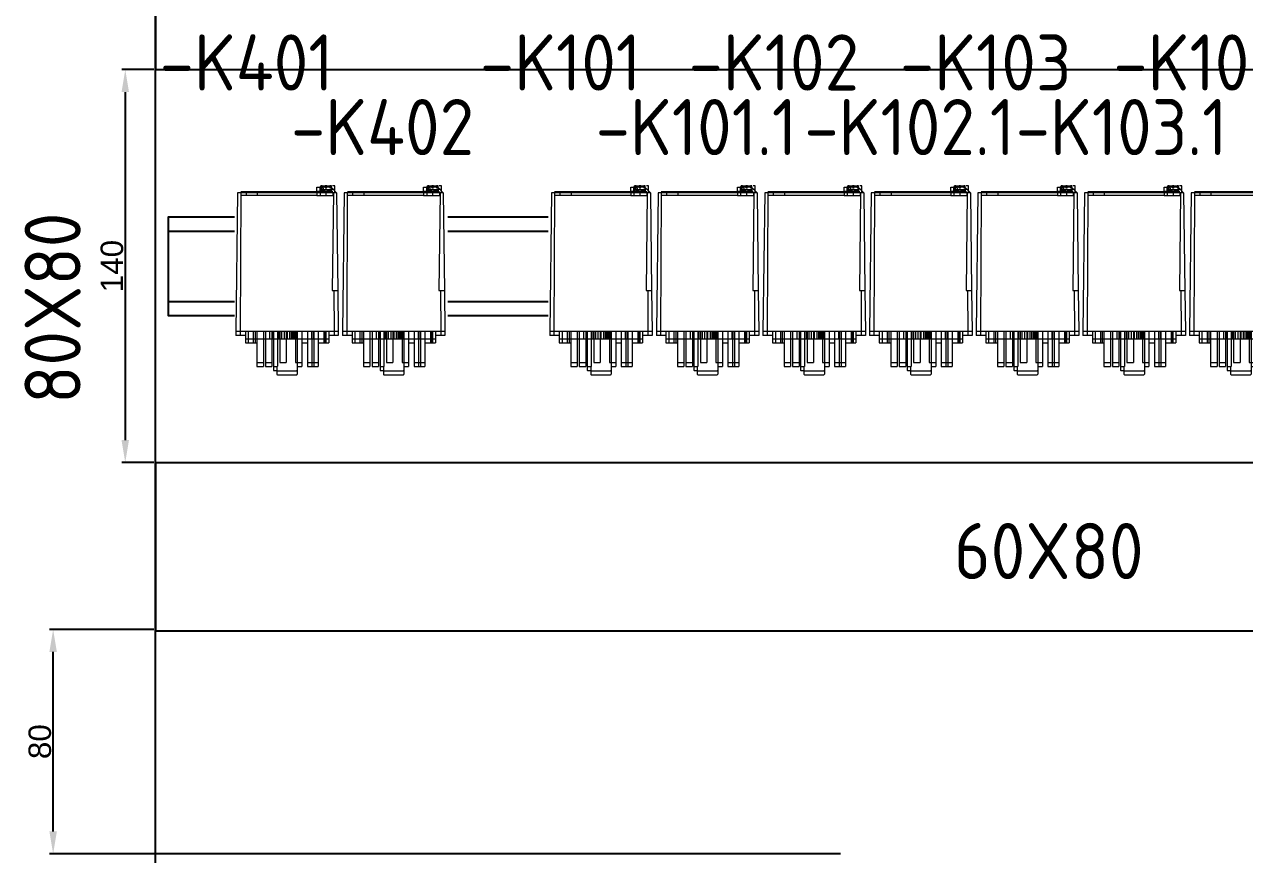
# Model space of a CAD drawing. Header units: millimetres. Extents: x 42151 to 59780, y 37376 to 44547.
# Drawn here: x 47086.8 to 47521.6, y 42805 to 43100.9 of the extents above; entities that cross this region are included whole.
import ezdxf
from ezdxf.enums import TextEntityAlignment as Align

# ---------------------------------------------------------------- set-up
doc = ezdxf.new("R2010")
doc.units = ezdxf.units.MM
doc.set_wipeout_variables(frame=1)
doc.layers.add('! NO PLOT !', color=7, linetype='Continuous', true_color=0xff75dd, plot=False)
doc.layers.add('000-PI-Oprema', color=30, linetype='Continuous', lineweight=5)
for name, color, linetype in [('000-PI_TEXT', 7, 'Continuous'), ('002-PI-Kabelska kanalica', 150, 'Continuous'), ('004-PI-DIN Šina', 3, 'Continuous'), ('SI-Ormari', 51, 'Continuous')]:
    doc.layers.add(name, color=color, linetype=linetype)
doc.styles.add('PI0', font='isocpeur.ttf', dxfattribs={"width": 0.9})
doc.styles.get("Standard").update_dxf_attribs({"font": 'arial.ttf'})
doc.dimstyles.new('ISO-25-lb', dxfattribs={"dimtxt": 8, "dimasz": 8, "dimexe": 1.25, "dimexo": 0.625, "dimtad": 1, "dimtxsty": 'Standard', "dimcen": 5, "dimadec": 0, "dimazin": 0, "dimtfac": 1, "dimtmove": 0, "dimatfit": 3, "dimfxl": 1, "dimarcsym": 0})

# ---------------------------------------------------------------- blocks, each defined once
blk = doc.blocks.new('*U136')
at = {"layer": '002-PI-Kabelska kanalica'}
blk.add_line((60, -100), (60, 1630), dxfattribs=at)
blk = doc.blocks.new('*D149')
at = {"layer": '! NO PLOT !', "color": 0, "linetype": 'Continuous', "lineweight": -2, "ltscale": 0.25, "transparency": 16777216}
for p, q in [((47132.9, 43084.75), (47121.48, 43084.75)), ((47122.73, 43076.75), (47122.73, 42952.75)), ((47132.9, 42944.75), (47121.48, 42944.75))]:
    blk.add_line(p, q, dxfattribs=at)
at = {"layer": '! NO PLOT !', "color": 0, "ltscale": 0.25, "transparency": 16777216}
for points in [[(47121.4, 43076.75), (47124.07, 43076.75), (47122.73, 43084.75)], [(47121.4, 42952.75), (47124.07, 42952.75), (47122.73, 42944.75)]]:
    blk.add_solid(points, dxfattribs=at)
at = {"layer": 'Defpoints', "color": 0, "ltscale": 0.25, "transparency": 16777216}
for p in [(47133.53, 43084.75), (47122.73, 42944.75), (47133.53, 42944.75)]:
    blk.add_point(p, dxfattribs=at)
at = {"layer": '! NO PLOT !', "color": 0, "ltscale": 0.25, "transparency": 16777216, "insert": (47118.02, 43014.75), "char_height": 8, "attachment_point": 5, "rotation": 90}
blk.add_mtext('140', dxfattribs=at)
blk = doc.blocks.new('*U134')
at = {"layer": '004-PI-DIN Šina'}
blk.add_lwpolyline([(610, -17.5), (610, 17.5), (0, 17.5), (0, -17.5)], close=True, dxfattribs=at)
for points in [[(0, 12.5), (610, 12.5)], [(0, -12.5), (610, -12.5)]]:
    blk.add_lwpolyline(points, dxfattribs=at)
blk = doc.blocks.new('*U137')
at = {"layer": '002-PI-Kabelska kanalica'}
for p, q in [((-20, -100), (-20, 519)), ((40, -100), (40, 519)), ((-20, -100), (40, -100))]:
    blk.add_line(p, q, dxfattribs=at)
blk = doc.blocks.new('*D151')
at = {"layer": '! NO PLOT !', "color": 0, "linetype": 'Continuous', "lineweight": -2, "ltscale": 0.25, "transparency": 16777216}
for p, q in [((47132.9, 42885.25), (47095.78, 42885.25)), ((47097.03, 42813.25), (47097.03, 42877.25)), ((47377.65, 42805.25), (47095.78, 42805.25))]:
    blk.add_line(p, q, dxfattribs=at)
at = {"layer": '! NO PLOT !', "color": 0, "ltscale": 0.25, "transparency": 16777216}
for points in [[(47095.7, 42877.25), (47098.37, 42877.25), (47097.03, 42885.25)], [(47095.7, 42813.25), (47098.37, 42813.25), (47097.03, 42805.25)]]:
    blk.add_solid(points, dxfattribs=at)
at = {"layer": 'Defpoints', "color": 0, "ltscale": 0.25, "transparency": 16777216}
for p in [(47097.03, 42885.25), (47133.53, 42885.25), (47378.27, 42805.25)]:
    blk.add_point(p, dxfattribs=at)
at = {"layer": '! NO PLOT !', "color": 0, "ltscale": 0.25, "transparency": 16777216, "insert": (47092.32, 42845.25), "char_height": 8, "attachment_point": 5, "rotation": 90}
blk.add_mtext('80', dxfattribs=at)
blk = doc.blocks.new('700-HN205 - podnozje za relej AllenB')
blk.add_wipeout([(50906.84, 45326.57), (50944.84, 45326.57), (50944.84, 45249.07), (50906.84, 45249.07)]).dxf.layer = '! NO PLOT !'
blk = doc.blocks.new('700-HA33A2-3-4L - Allen Breadley')
at = {"layer": '000-PI-Oprema', "ltscale": 0.25}
for p, q in [((50555.15, 45342.22), (50553.55, 45342.22)), ((50580.5, 45342.22), (50555.15, 45342.22)), ((50555.55, 45341.95), (50555.55, 45342.22)), ((50559.55, 45341.95), (50559.55, 45342.22)), ((50580.7, 45342.22), (50580.5, 45342.22)), ((50580.7, 45343.95), (50581.7, 45343.95)), ((50580.7, 45341.95), (50580.7, 45343.95)), ((50583.5, 45342.22), (50580.7, 45342.22)), ((50582.05, 45343.95), (50581.7, 45343.95)), ((50581.7, 45343.95), (50581.7, 45341.95)), ((50581.95, 45340.95), (50581.95, 45342.22)), ((50582.55, 45344.45), (50582.05, 45344.45)), ((50582.05, 45343.65), (50582.05, 45344.45)), ((50584, 45343.95), (50582.05, 45343.95)), ((50582.05, 45343.65), (50582.55, 45343.65)), ((50582.05, 45342.45), (50582.05, 45343.65)), ((50583.67, 45342.45), (50582.05, 45342.45)), ((50582.55, 45344.45), (50583.67, 45344.45)), ((50582.55, 45343.65), (50582.55, 45344.45)), ((50583.17, 45342.95), (50582.7, 45344.45)), ((50583.64, 45343.65), (50583.35, 45344.45)), ((50586.35, 45342.22), (50583.5, 45342.22)), ((50583.95, 45343.65), (50583.64, 45343.65)), ((50584.23, 45344.45), (50583.67, 45344.45)), ((50583.67, 45342.45), (50584.23, 45342.45)), ((50584.26, 45343.65), (50583.95, 45343.65)), ((50585.7, 45343.95), (50584, 45343.95)), ((50584.05, 45340.95), (50584.05, 45342.22)), ((50584.23, 45344.45), (50585.35, 45344.45)), ((50585.85, 45342.45), (50584.23, 45342.45)), ((50585.85, 45344.45), (50585.35, 45344.45)), ((50585.35, 45344.45), (50585.35, 45343.65)), ((50585.85, 45343.65), (50585.35, 45343.65)), ((50585.85, 45343.8), (50585.7, 45343.95)), ((50585.85, 45343.65), (50585.85, 45344.45)), ((50587.7, 45341.95), (50585.85, 45343.8)), ((50585.85, 45343.65), (50585.85, 45342.45)), ((50587.05, 45344.45), (50586.25, 45344.45)), ((50587.05, 45341.95), (50587.05, 45344.45)), ((50552.4, 45341.95), (50551.8, 45292.45)), ((50553.53, 45341.95), (50552.4, 45341.95)), ((50553.53, 45341.95), (50553.3, 45292.45)), ((50580.7, 45341.95), (50553.53, 45341.95)), ((50554.03, 45340.95), (50553.6, 45340.95)), ((50580.7, 45340.95), (50554.03, 45340.95)), ((50555.55, 45340.95), (50555.55, 45341.95)), ((50559.55, 45340.95), (50559.55, 45341.95)), ((50581.7, 45341.95), (50580.7, 45341.95)), ((50580.7, 45341.95), (50580.7, 45340.95)), ((50580.7, 45340.95), (50584, 45340.95)), ((50586.57, 45341.95), (50581.7, 45341.95)), ((50584, 45340.95), (50586.5, 45340.95)), ((50586.57, 45341.95), (50586.17, 45307.15)), ((50586.5, 45340.95), (50586.5, 45341.95)), ((50587.7, 45341.95), (50586.57, 45341.95)), ((50587.7, 45341.95), (50588.12, 45307.15)), ((50586.17, 45307.15), (50586.73, 45307.15)), ((50586.73, 45307.15), (50586.8, 45292.45)), ((50586.73, 45307.15), (50588.12, 45307.15)), ((50588.12, 45307.15), (50588.3, 45292.45)), ((50553.3, 45292.45), (50551.8, 45292.45)), ((50586.8, 45292.45), (50553.3, 45292.45)), ((50555.2, 45292.45), (50555.2, 45289.85)), ((50556.21, 45292.45), (50556.21, 45289.85)), ((50558.14, 45289.85), (50558.14, 45292.45)), ((50558.68, 45292.45), (50558.68, 45289.85)), ((50559.31, 45292.45), (50559.31, 45289.85)), ((50561.61, 45292.45), (50561.61, 45289.85)), ((50562.35, 45292.45), (50562.35, 45289.85)), ((50563.85, 45292.45), (50563.85, 45289.85)), ((50564.65, 45292.45), (50564.65, 45289.85)), ((50564.76, 45292.45), (50564.76, 45289.85)), ((50565.31, 45289.85), (50565.31, 45292.45)), ((50566.6, 45292.45), (50566.6, 45289.85)), ((50566.74, 45292.45), (50566.74, 45289.85)), ((50567.28, 45292.45), (50567.28, 45289.85)), ((50567.48, 45292.45), (50567.48, 45289.85)), ((50568.09, 45292.45), (50568.09, 45289.85)), ((50569, 45292.45), (50569, 45289.85)), ((50569.78, 45292.45), (50569.78, 45289.85)), ((50570.07, 45292.45), (50570.07, 45289.85)), ((50571.06, 45289.85), (50571.06, 45292.45)), ((50571.53, 45292.45), (50571.53, 45289.85)), ((50572.04, 45292.45), (50572.04, 45289.85)), ((50572.52, 45292.45), (50572.52, 45289.85)), ((50572.8, 45292.45), (50572.8, 45289.85)), ((50573.05, 45292.45), (50573.05, 45289.85)), ((50573.38, 45292.45), (50573.38, 45289.85)), ((50573.66, 45289.85), (50573.66, 45292.45)), ((50573.7, 45292.45), (50573.7, 45281.45)), ((50575.35, 45292.45), (50575.35, 45289.85)), ((50577.31, 45292.45), (50577.31, 45289.85)), ((50578.74, 45292.45), (50578.74, 45289.85)), ((50578.9, 45292.45), (50578.9, 45281.45)), ((50579.49, 45292.45), (50579.49, 45289.85)), ((50579.61, 45292.45), (50579.61, 45289.85)), ((50581.2, 45292.45), (50581.2, 45289.85)), ((50583.19, 45292.45), (50583.19, 45289.85)), ((50583.47, 45292.45), (50583.47, 45289.85)), ((50583.9, 45292.45), (50583.9, 45289.85)), ((50584.9, 45292.45), (50584.9, 45289.85)), ((50588.3, 45292.45), (50586.8, 45292.45)), ((50555.2, 45289.85), (50570.05, 45289.85)), ((50559.31, 45289.85), (50559.31, 45281.45)), ((50561.61, 45289.85), (50561.61, 45281.45)), ((50562.35, 45289.85), (50562.35, 45281.45)), ((50564.65, 45289.85), (50564.65, 45281.45)), ((50565.2, 45289.85), (50565.2, 45280.15)), ((50566.6, 45289.85), (50566.6, 45280.15)), ((50567.48, 45289.85), (50567.48, 45281.45)), ((50569.78, 45289.85), (50569.78, 45281.45)), ((50570.05, 45289.85), (50584.9, 45289.85)), ((50573.05, 45289.85), (50573.05, 45281.45)), ((50575.35, 45289.85), (50575.35, 45281.45)), ((50577.31, 45289.85), (50577.31, 45281.45)), ((50579.61, 45289.85), (50579.61, 45281.45)), ((50581.2, 45289.85), (50581.2, 45281.45)), ((50559.31, 45281.45), (50559.35, 45281.45)), ((50559.35, 45281.45), (50561.61, 45281.45)), ((50562.35, 45281.45), (50562.75, 45281.45)), ((50562.75, 45281.45), (50564.65, 45281.45)), ((50567.48, 45281.45), (50568.46, 45281.45)), ((50568.46, 45281.45), (50569.78, 45281.45)), ((50573.05, 45281.45), (50574.68, 45281.45)), ((50573.7, 45281.45), (50573.7, 45278.65)), ((50574.68, 45281.45), (50575.35, 45281.45)), ((50577.31, 45281.45), (50579.43, 45281.45)), ((50579.43, 45281.45), (50579.61, 45281.45)), ((50579.61, 45281.45), (50581.2, 45281.45)), ((50565.4, 45279.95), (50566.54, 45279.95)), ((50566.4, 45279.95), (50566.4, 45278.65)), ((50566.6, 45278.45), (50566.79, 45278.45)), ((50566.79, 45278.45), (50573.5, 45278.45))]:
    blk.add_line(p, q, dxfattribs=at)
for centre, start, end in [((50565.4, 45280.15), 180, 270), ((50566.6, 45278.65), 180, 269.9998), ((50573.5, 45278.65), 270, 0)]:
    blk.add_arc(centre, 0.2, start, end, dxfattribs=at)
blk.add_open_spline([(50566.6, 45280.15), (50566.6, 45280.12), (50566.6, 45280.1), (50566.59, 45280.05), (50566.59, 45280.03), (50566.57, 45279.99), (50566.57, 45279.98), (50566.55, 45279.95), (50566.55, 45279.95), (50566.54, 45279.95), (50566.54, 45279.95), (50566.54, 45279.95)], degree=3, knots=[0, 0, 0, 0, 0.00771332, 0.00771332, 0.01548557, 0.01548557, 0.02336323, 0.02336323, 0.03130971, 0.03130971, 0.03168477, 0.03168477, 0.03168477, 0.03168477], dxfattribs=at)
blk = doc.blocks.new('700-HA33A2-3-4L - Allen Bradley')
blk.add_wipeout([(50555.2, 45292.45), (50555.2, 45289.85), (50559.31, 45289.85), (50559.35, 45281.45), (50565.2, 45281.45), (50565.2, 45279.95), (50566.4, 45279.95), (50566.4, 45278.65), (50566.46, 45278.51), (50566.6, 45278.45), (50573.5, 45278.45), (50573.64, 45278.51), (50573.7, 45278.65), (50573.7, 45281.45), (50575.35, 45281.45), (50575.35, 45289.85), (50577.31, 45289.85), (50577.31, 45281.45), (50581.2, 45281.45), (50581.2, 45289.85), (50584.9, 45289.85), (50584.9, 45292.45), (50588.3, 45292.49)]).dxf.layer = '000-PI-Oprema'
blk.add_wipeout([(50552.4, 45341.95), (50587.7, 45341.95), (50588.3, 45292.45), (50551.8, 45292.45)]).dxf.layer = '000-PI-Oprema'
at = {"layer": '! NO PLOT !'}
blk.add_blockref('700-HA33A2-3-4L - Allen Breadley', (0, 0), dxfattribs=at)
blk = doc.blocks.new('700-HA33A2-3-4L - Relej s podnozjem')
at = {"layer": '! NO PLOT !'}
blk.add_blockref('700-HN205 - podnozje za relej AllenB', (-168.67, -68.24), dxfattribs=at)
blk.add_blockref('700-HA33A2-3-4L - Allen Breadley', (186.83, -95.22, 13.23), dxfattribs=at)
at = {"layer": '000-PI-Oprema'}
blk.add_blockref('700-HA33A2-3-4L - Allen Bradley', (186.83, -93.82, 10.18), dxfattribs=at)

msp = doc.modelspace()

# ---------------------------------------------------------------- block references
msp.add_blockref('*U134', (47138.026, 43014.668))
at = {"layer": 'SI-Ormari'}
msp.add_blockref('*U136', (47073.526, 42314.747), dxfattribs=at)
at = {"layer": 'SI-Ormari', "rotation": 270}
for p in [(47233.526, 43124.747), (47233.526, 42924.747)]:
    msp.add_blockref('*U137', p, dxfattribs=at)

# ---------------------------------------------------------------- texts
at = {"layer": '000-PI_TEXT', "style": 'PI0', "width": 0.9}
for s, p in [('-K401', (47165.975, 43087.341, -10.177)), ('-K101', (47277.833, 43087.341, -10.177)), ('-K102', (47353.833, 43087.341, -10.177)), ('-K103', (47429.325, 43087.341, -9.32)), ('-K104', (47505.833, 43087.341, -10.177)), ('-K402', (47214.408, 43064.317, -10.177)), ('-K101.1', (47326.265, 43064.317, -10.177)), ('-K102.1', (47402.265, 43064.317, -10.177)), ('-K103.1', (47477.757, 43064.317, -9.32))]:
    msp.add_text(s, height=20, dxfattribs=at).set_placement(p, align=Align.MIDDLE)
at = {"layer": '000-PI_TEXT', "insert": (47096.859, 42999.747), "char_height": 20, "width": 16.78721, "attachment_point": 5, "rotation": 90, "style": 'PI0'}
msp.add_mtext('{\\fISOCPEUR|b0|i0|c238|p34;80}X{\\fISOCPEUR|b0|i0|c238|p34;8}0', dxfattribs=at)
at = {"layer": '000-PI_TEXT', "insert": (47451.839, 42913.182), "char_height": 20, "width": 16.78721, "attachment_point": 5, "style": 'PI0'}
msp.add_mtext('{\\fISOCPEUR|b0|i0|c238|p34;6}0X{\\fISOCPEUR|b0|i0|c238|p34;8}0', dxfattribs=at)

# ---------------------------------------------------------------- dimensions: what is measured, and where the dimension line sits
at = {"layer": '! NO PLOT !', "ltscale": 0.25}
for base, p1, p2, picture, middle in [((47122.733, 42944.747), (47133.526, 43084.747), (47133.526, 42944.747), '*D149', (47122.733, 43014.747)), ((47097.032, 42885.247), (47378.27, 42805.247), (47133.526, 42885.247), '*D151', (47097.032, 42845.247))]:
    dim = msp.add_linear_dim(base=base, p1=p1, p2=p2, angle=90, dimstyle='ISO-25-lb', dxfattribs=at)
    dim.commit()
    dim.dimension.update_dxf_attribs({"geometry": picture, "text_midpoint": middle, "dimtype": 160})

# ---------------------------------------------------------------- next in the draw order: block references
at = {"layer": '000-PI-Oprema'}
for p in [(-3538.499, -2207.23, -30.531), (-3350.641, -2207.23, -30.531), (-3274.641, -2207.23, -30.531)]:
    msp.add_blockref('700-HA33A2-3-4L - Relej s podnozjem', p, dxfattribs=at)

# ---------------------------------------------------------------- next in the draw order: block references
for p in [(-3576.499, -2207.23, -30.531), (-3388.641, -2207.23, -30.531), (-3312.641, -2207.23, -30.531), (-3236.641, -2207.23, -30.531)]:
    msp.add_blockref('700-HA33A2-3-4L - Relej s podnozjem', p, dxfattribs=at)

# ---------------------------------------------------------------- next in the draw order: block references
msp.add_blockref('700-HA33A2-3-4L - Relej s podnozjem', (-3426.641, -2207.23, -30.531), dxfattribs=at)

# ---------------------------------------------------------------- next in the draw order: block references
msp.add_blockref('700-HA33A2-3-4L - Relej s podnozjem', (-3464.641, -2207.23, -30.531), dxfattribs=at)

doc.saveas('drawing.dxf')
